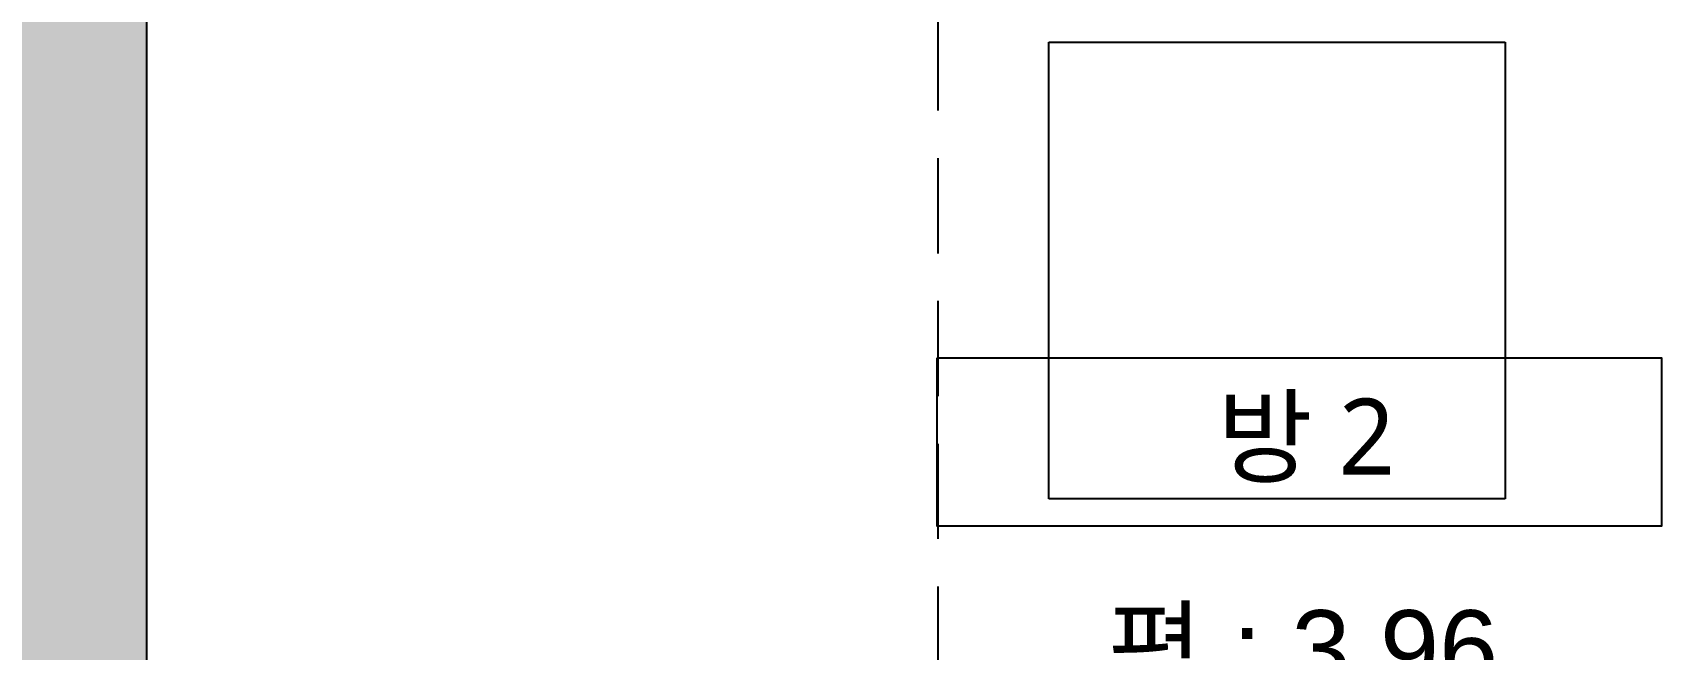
# Model space of a CAD drawing. Header units: millimetres. Extents: x 0 to 460473, y -68369 to 85219.
# Drawn here: x 230084 to 232225, y -37385 to -36575 of the extents above; entities that cross this region are included whole.
import ezdxf
from ezdxf.enums import TextEntityAlignment as Align

# ---------------------------------------------------------------- set-up
doc = ezdxf.new("R2010")
doc.units = ezdxf.units.MM
doc.header["$LTSCALE"] = 50
doc.linetypes.add('HIDDEN2', pattern=[0.1875, 0.125, -0.0625])
doc.layers.add('00', color=7, linetype='Continuous', lineweight=0)
for name, color, linetype in [('ha', 8, 'Continuous'), ('hid', 8, 'HIDDEN2'), ('text', 7, 'Continuous'), ('wall', 2, 'Continuous')]:
    doc.layers.add(name, color=color, linetype=linetype)
doc.styles.add('N 맑은고딕', font='malgun.ttf')
doc.styles.get("Standard").update_dxf_attribs({"font": 'arial.ttf'})

# ---------------------------------------------------------------- blocks, each defined once
blk = doc.blocks.new('EWEDSF')
at = {"layer": 'ha', "transparency": 33554559}
h = blk.add_hatch(color=256, dxfattribs=at)
h.dxf.hatch_style = 1
h.paths.add_polyline_path([(230234, 29629.7), (230234, 32479.7), (230344, 32479.7), (230344, 32679.7), (230034, 32679.7), (230034, 29829.7), (229434, 29829.7), (229434, 29629.7), (230034, 29629.7), (230034, 28199.2), (229414, 28199.2), (229414, 27999.7), (230034, 27999.7), (230284, 27999.7), (230284, 28169.7), (230234, 28169.7)])
at = {"layer": 'wall', "color": 2}
blk.add_line((230234, 29629.7), (230234, 32479.7), dxfattribs=at)

msp = doc.modelspace()

# ---------------------------------------------------------------- linework, layer by layer
for p, q in [((231419.95288879, -36587.66181872), (232019.95288879, -36587.66181872)), ((231419.95288879, -37187.66181872), (231419.95288879, -36587.66181872)), ((232019.95288879, -36587.66181872), (232019.95288879, -37187.66181872)), ((232019.95288879, -37187.66181872), (231419.95288879, -37187.66181872))]:
    msp.add_line(p, q)
at = {"layer": 'hid', "ltscale": 20}
msp.add_line((231273.99865146, -35427.76328172), (231273.99865146, -39538.26280634), dxfattribs=at)
at = {"layer": 'text'}
msp.add_lwpolyline([(231273.42743468, -37002.31721976), (232225.45854144, -37002.31721976), (232225.45854144, -37223.40069636), (231273.42743468, -37223.40069636)], close=True, dxfattribs=at)

# ---------------------------------------------------------------- block references
at = {"layer": 'ha'}
msp.add_blockref('EWEDSF', (0, -67907.45838072), dxfattribs=at)

# ---------------------------------------------------------------- texts
at = {"layer": '00', "color": 7}
msp.add_text('평 : 3.96', height=100, dxfattribs=at).set_placement((231753.99865146, -37382.76328172), align=Align.MIDDLE)
at = {"layer": 'text', "insert": (231758.50003699, -37111.28863816), "char_height": 100, "attachment_point": 5, "style": 'N 맑은고딕'}
msp.add_mtext_dynamic_manual_height_columns('방 2', width=2503.2681092748, gutter_width=500, heights=[0], dxfattribs=at)

doc.saveas('drawing.dxf')
